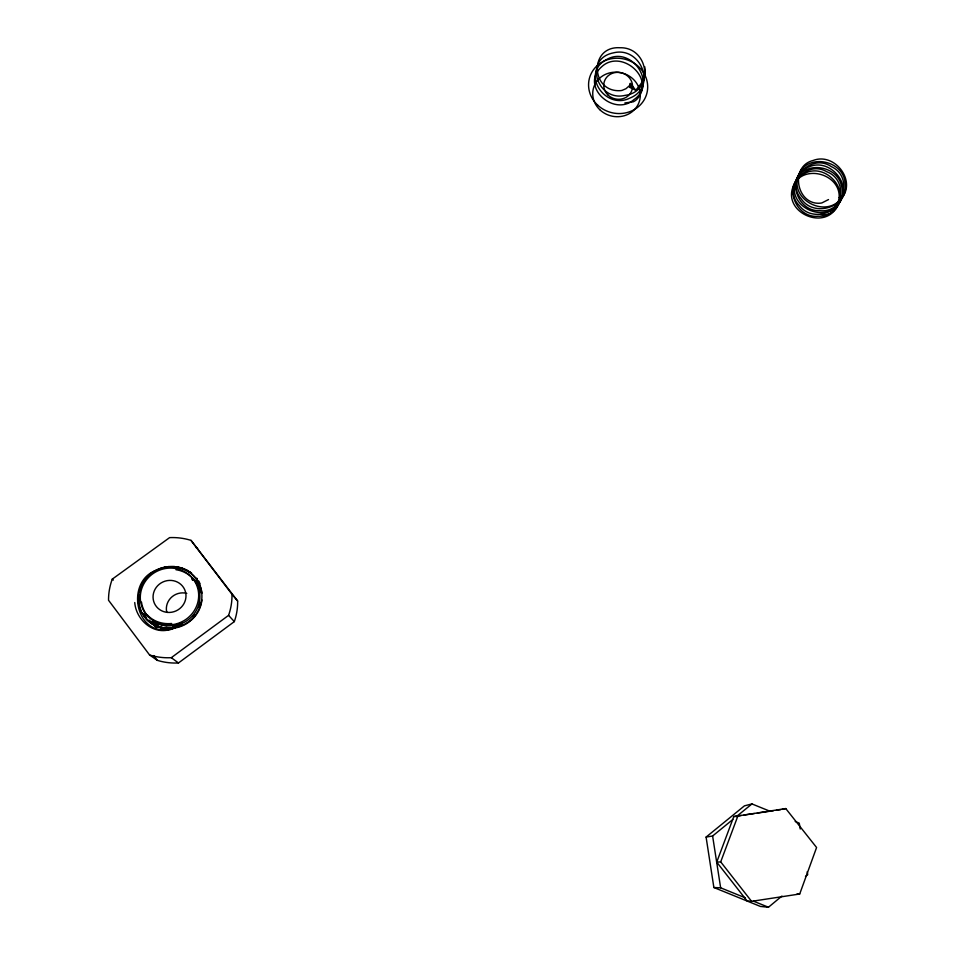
<?xml version="1.0" encoding="UTF-8"?>
<svg xmlns="http://www.w3.org/2000/svg" width="955" height="955" viewBox="0 0 955 955"><rect width="100%" height="100%" fill="white"/><g stroke="black" fill="none" stroke-linecap="round" stroke-linejoin="round"><path stroke-width="1.43" d="M138.905 594.81L139 603.906M139.299 592.542L139.872 590.309M140.099 589.569L140.898 587.397M799.705 893.999L816.585 847.515L785.774 808.575L733.81 816.561L716.728 862.126L747.108 900.947L751.573 901.341L799.705 893.999L797.103 893.856M751.573 901.341L720.703 861.888L738.024 815.606M141.197 586.68L144.659 580.604M835.947 208.727C850.75 189.699 825.216 162.446 804.719 173.392C781.87 183.312 795.169 218.755 818.244 216.224C843.11 217.597 849.52 180.185 826.767 171.733C806.151 159.342 781.691 188.195 799.383 205.623C813.541 224.58 848.744 210.136 841.534 186.201C837.284 163.568 799.896 160.118 794.882 183.933C789.26 207.187 823.52 222.909 838.084 204.334C854.367 186.141 830.217 157.193 808.933 166.922C785.189 175.243 796.136 211.807 819.581 210.637C844.459 213.681 853.663 176.544 831.196 166.564C811.368 152.884 784.533 179.958 801.161 198.747C814.221 218.611 850.571 206.435 845.008 181.916C842.119 158.864 804.743 153.17 798.01 176.663C790.74 199.75 824.38 217.454 840.161 199.798C857.9 182.56 835.279 151.964 813.254 160.428C789.522 166.086 796.267 205.015 820.059 203.2A20.962 19.601 18.2 0 0 821.885 202.914L828.522 199.559M835.923 208.512L835.339 209.229A22.192 20.962 21.7 0 1 831.889 212.404A15.065 14.206 21 0 1 829.704 213.705L825.753 214.863L820.56 214.505M145.614 579.351L148.228 576.438M635.791 90.283L630.3 83.276L629.488 87.239L635.791 90.283L640.686 84.124A28.328 26.645 8 0 0 644.231 76.424M629.894 85.258L626.003 88.684L622.171 90.343A10.589 9.908 2.7 0 1 620.487 90.641C590.488 92.599 588.972 45.828 619.867 47.75C648.791 46.867 655.082 91.405 625 95.393C597.424 101.982 582.968 58.971 613.325 52.883C640.59 45.78 657.744 87.263 629.727 98.15C605.16 110.458 579.685 72.676 607.225 59.21C631.339 45.864 657.876 83.455 633.845 99.678C613.707 117.286 579.661 86.081 601.519 66.922C620.989 48.275 656.109 78.262 636.949 99.201A12.021 11.424 7.3 0 1 635.35 100.573L634.884 100.896A15.041 14.289 6.7 0 1 633.213 101.827L624.857 102.949M769.527 811.058L751.955 803.931L744.423 805.853L706.091 837.081L713.874 887.517L760.395 906.426L768.453 907.25L781.918 896.065M805.471 876.499L807.715 874.637L807.238 871.688M706.091 837.081L712.609 835.995L732.843 819.497M736.221 816.752L751.955 803.931M149.589 654.987A62.278 59.544 -26.6 0 0 171.303 657.685L228.579 615.354A62.278 59.544 -26.6 0 0 231.993 594.273L191 540.363A62.278 59.544 -26.6 0 0 169.596 537.629L112.26 579.148A62.278 59.544 -26.6 0 0 108.536 600.265L149.589 654.987L157.277 660.335A60.774 58.16 -27 0 0 178.466 662.961L234.321 621.61A60.774 58.16 -27 0 0 237.64 601.017L191 540.363M178.561 625.107L175.505 626.993M178.836 625.346L175.708 626.91M173.655 566.804A31.861 30.488 -22.7 0 0 156.763 570.159C126.311 580.127 133.891 633.046 166.91 629.787A22.956 21.941 -27.5 0 0 174.908 627.59L175.278 627.483A31.766 30.667 -75.1 0 1 172.151 628.032L169.548 628.151M159.103 568.834C140.66 575.364 131.551 600.564 144.169 616.345M174.837 626.91L173.941 627.542M159.843 568.547L162.087 567.783M174.646 626.981L172.76 627.865M178.024 624.689L177.2 624.94M173.464 627.375L172.175 627.996A31.467 30.691 86 0 1 169.095 628.223L165.597 628.032A30.751 29.856 -86.9 0 1 149.016 620.153M162.851 567.568L166.707 566.745M176.675 624.51L177.535 624.284A29.892 28.865 -11.6 0 0 178.203 624.104L179.433 623.711A26.895 20.819 -17 0 0 179.91 623.531M172.282 627.686L169.93 628.104M782.061 809.363L785.774 808.575M174.323 625.621L172.509 625.883A29.414 28.029 -22.9 0 0 199.858 598.391A29.414 28.029 -22.9 0 0 175.959 569.717M174.431 624.964L171.793 625.286M174.92 627.542L174.944 627.542A31.79 30.393 -26.6 0 0 200.55 587.397A31.79 30.393 -26.6 0 0 156.787 570.195M733.81 816.561L741.164 815.475M744.1 815.045L754.378 813.529M757.327 813.099L773.478 810.711M776.427 810.282L780.832 809.625M169.835 628.378L168.784 628.235M168.271 566.542L174.55 566.482M169.453 628.426L168.39 628.259M168.008 628.283L168.677 628.486M716.728 862.126L720.703 861.888M168.295 628.509L164.917 628.259M170.109 566.697L173.249 566.673M167.913 628.533L164.523 628.235M713.874 887.517L720.643 887.816L745.234 897.807M173.655 566.84L174.431 566.9A31.813 30.56 -24.1 0 1 194.927 577.262L195.321 577.715A31.742 30.536 -27.2 0 1 201.935 593.21M164.129 628.199L164.809 628.462M174.813 566.757L183.873 568.858M164.415 628.426L163.341 628.104M164.021 628.378L162.947 628.044M162.553 627.984L163.245 628.283M176.878 566.757L179.934 567.389M162.839 628.211L161.371 627.745M160.977 627.65L162.446 628.139A31.634 30.071 -29 0 1 161.097 627.745A31.599 30.154 -30.8 0 0 162.601 628.187M162.839 628.665L160.607 628.068M163.126 628.891L160.894 628.295M161.276 627.889L160.213 627.459M160.882 627.793L159.843 627.351M159.461 627.244L160.13 627.578M159.748 627.471L158.339 626.874M181.426 567.807L182.894 568.297M160.655 628.545L161.395 628.784M159.378 627.351L158.709 626.993M157.981 626.743L158.637 627.101M158.267 626.969L157.253 626.468M157.909 626.838L156.536 626.17M183.623 568.571L184.59 569.144M795.205 821.491L799.263 823.138L800.23 829.024M753.423 901.138L768.453 907.25M157.193 626.552L155.832 625.859M184.339 568.858L186.691 570.111M156.477 626.253L155.486 625.704M629.608 86.69L633.177 88.29L630.181 83.837M156.298 626.408L157.002 626.719M157.288 626.958L155.617 626.062M155.784 625.931L154.794 625.37M155.438 625.776L153.445 624.642M156.429 626.755L157.109 627.101M186.44 569.837L188.708 571.221M155.904 626.301L152.776 624.26M155.761 626.408L156.716 626.993M155.092 626.026L156.047 626.635M156.572 627.089L155.259 626.325M187.789 570.565L188.457 570.947M154.913 626.146L156.202 626.946M152.132 623.866L153.075 624.498M155.438 626.587L156.083 627.005M151.487 623.448L152.43 624.092M189.365 571.627L189.997 572.045M155.104 626.396L155.737 626.826M150.854 623.006L151.785 623.675M189.747 571.77L191.251 572.94M150.233 622.565L151.153 623.245M171.303 657.685L178.466 662.961M149.637 622.099L150.532 622.803M191 572.654L191.609 573.119M149.04 621.621L149.935 622.338M112.26 579.148L113.347 580.055M148.455 621.132L149.338 621.86M148.753 621.371L147.333 620.105M148.192 620.869L146.795 619.568M146.27 619.019L147.094 619.807M228.579 615.354L234.321 621.61M146.569 619.27L144.312 616.715M146.067 618.709L141.173 611.558M146.581 618.076L145.984 617.36M231.993 594.273L237.64 601.017M196.73 578.205L197.196 578.802M153.719 655.584L157.277 660.335M196.945 578.527L197.41 579.136M196.909 583.147L197.231 583.589A29.116 28.005 -24.5 0 0 192.576 578.491M196.623 583.004L196.79 583.254A29.175 28.065 -24.7 0 1 199.141 587.409M198.676 581.034L199.309 581.953M199.798 583.016L200.132 583.696M141.161 611.128L139.132 604.646M712.609 835.995L720.643 887.816M134.751 602.533C135.873 618.243 150.711 633.081 167.006 630.252A23.732 22.801 -29.7 0 0 175.374 627.662M201.947 599.931A31.694 30.417 -30.2 0 1 191.334 620.165M146.676 618.16A31.766 30.166 -25.8 0 1 143.334 613.397A31.73 30.154 -28.6 0 0 145.805 617.109M166.218 628.259A31.73 30.154 -28.9 0 1 148.765 620.344M190.57 620.822A31.694 30.262 -30.8 0 1 170.838 628.414M154.961 625.024A31.634 30.071 -29 0 0 156.93 626.074A31.599 30.154 -30.8 0 1 154.997 625.048M162.517 628.903A31.479 30.285 -27.9 0 1 161.097 628.414M157.014 626.54A31.479 30.285 -27.9 0 1 155.104 625.382A31.312 29.88 -30.9 0 0 156.823 626.707M157.241 626.766A31.443 29.892 -28.5 0 1 155.355 625.597M157.408 627.077A31.336 29.808 -29 0 1 155.57 625.859M162.66 628.7A31.503 30.071 -30.8 0 1 161.228 628.247M157.121 626.456A31.503 30.071 -30.8 0 1 155.188 625.346M157.241 626.862A31.36 30.094 -30.6 0 1 155.367 625.668M196.396 548.003A60.774 58.16 -27 0 1 197.601 548.361M172.497 625.656A29.128 27.671 -29 0 1 153.206 621.227M177.176 624.857A28.686 27.695 33.6 0 1 176.186 625.107M178.036 624.737A29.712 27.301 -49.2 0 0 178.669 624.522L179.827 624.045A28.519 27.206 22.2 0 0 180.507 623.758A29.295 28.364 27.7 0 0 182.047 623.006M182.142 623.126A20.7 19.828 -30.9 0 1 178.872 625.406M200.132 592.745A29.259 27.791 -28.5 0 0 192.695 578.36A29.211 28.089 -24.5 0 1 197.148 583.839M200.037 602.354A29.259 27.791 -28.5 0 1 198.724 607.022M194.295 614.913A29.259 27.791 -28.5 0 1 192.934 616.512M179.48 625.155A29.259 27.791 -28.5 0 1 178.131 625.561M158.411 624.045A29.259 27.791 -28.5 0 1 153.122 620.881M157.981 624.176A29.151 27.683 -28.6 0 1 153.457 621.132M197.733 584.818A29.104 27.922 -31 0 1 198.962 587.241M154.829 622.242A29.056 27.611 -28.8 0 1 153.289 620.917A28.984 27.814 -31 0 0 154.77 622.183M197.924 584.651A29.02 27.838 -31 0 1 198.282 585.236M154.638 622.051A28.96 27.528 -29 0 1 153.182 620.643M192.456 578.623A29.032 27.922 -24.4 0 1 197.255 583.433A29.008 27.898 -24.5 0 0 196.993 583.063M192.301 578.79A28.948 27.838 -24.3 0 1 196.408 582.359M192.707 579.351A28.769 27.611 -31.2 0 1 193.817 580.151M192.492 579.601A28.769 27.683 -24.7 0 1 193.065 579.971M192.265 579.876A28.686 27.6 -24.7 0 1 192.862 580.21M182.238 623.722A28.531 25.164 -14.7 0 1 180.28 624.486M181.88 622.899A20.735 19.864 -30.9 0 1 178.597 625.179M176.842 625.203A28.626 25.749 -14.1 0 1 174.526 625.668M171.709 623.508A29.187 25.2 -14.2 0 1 147.273 614.877M146.986 615.08A29.39 27.91 -28.6 0 1 141.471 602.068M166.85 625.764A29.414 28.029 -22.9 0 1 153.325 620.917M200.156 592.267A29.271 28.149 -24.8 0 0 196.658 583.374A29.342 27.982 -22.7 0 0 192.349 578.062A29.259 27.898 -22.8 0 1 196.085 582.264M158.279 624.116A29.163 27.97 -31.1 0 1 153.075 620.81M157.873 624.188A29.08 27.886 -31.1 0 1 153.409 621.06M192.182 578.241A29.163 27.814 -22.9 0 1 196.073 582.073A28.913 27.48 -28.8 0 0 192.48 578.945M192.6 578.802A29.08 27.719 -23 0 1 196.097 582.049M154.591 621.98A28.901 27.743 -31 0 1 153.158 620.559M192.265 579.196A28.901 27.576 -22.9 0 1 193.937 580.354M192.635 579.804A28.805 27.48 -23.1 0 1 193.208 580.163M166.695 611.988A15.913 15.232 -27.2 0 1 186.774 593.401M644.709 66.659A25.904 24.376 11.4 0 1 644.362 76.46M839.182 197.434L837.392 206.161A13.991 13.227 22.6 0 1 836.198 208.154C822.697 229.904 784.234 212.308 792.686 187.789C800.433 163.174 840.364 172.676 839.182 197.434M166.11 624.821A29.45 28.149 -26.6 0 0 196.288 584.293A29.45 28.149 -26.6 0 0 146.067 580.365A29.45 28.149 -26.6 0 0 166.11 624.821M167.591 612.406A16.617 15.889 -26.6 0 0 184.649 589.557A16.617 15.889 -26.6 0 0 156.31 587.313A16.617 15.889 -26.6 0 0 167.591 612.406M599.644 109.574A23.887 22.168 14.3 0 0 639.468 101.027A23.887 22.168 14.3 0 0 610.412 72.723A23.887 22.168 14.3 0 0 599.644 109.574M608.228 95.249A14.468 13.406 14.4 0 0 632.15 89.448A14.468 13.406 14.4 0 0 614.065 72.771A14.468 13.406 14.4 0 0 608.228 95.249M597.794 105.277A29.701 27.54 14.4 0 0 646.881 93.292A29.701 27.54 14.4 0 0 609.696 59.091A29.701 27.54 14.4 0 0 597.794 105.277"/></g></svg>
